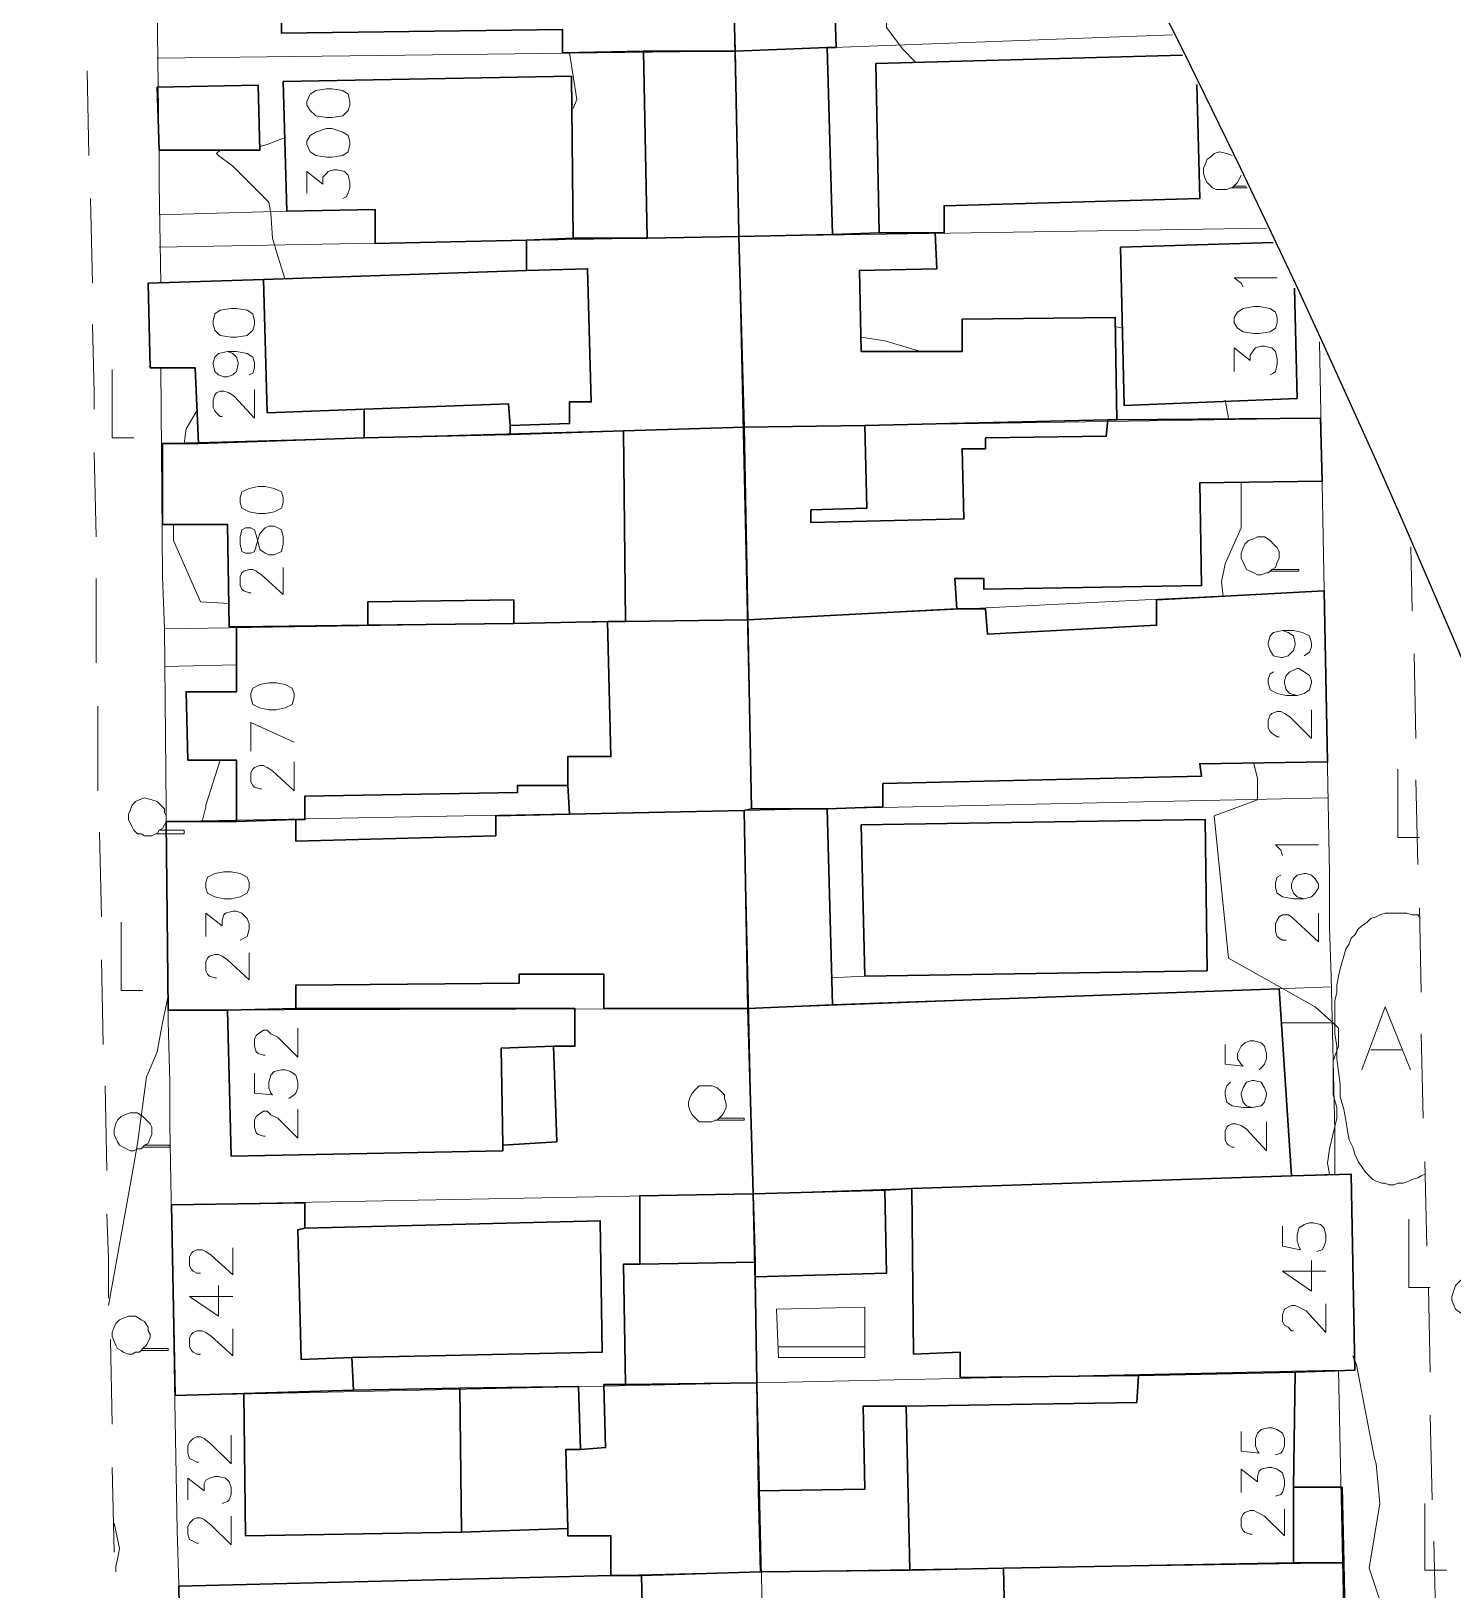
# Model space of a CAD drawing. Extents: x -2391 to 32076, y -11492 to 5852.
# Drawn here: x 4944.7 to 5011.5, y -1121.7 to -1048.4 of the extents above; entities that cross this region are included whole.
import ezdxf

# ---------------------------------------------------------------- set-up
doc = ezdxf.new("R2010")
doc.units = 0
doc.header["$LTSCALE"] = 7
for name, color, linetype in [('ALVE-CT', 3, 'CONTINUOUS'), ('PDF_A101 - EDIFICACAO', 7, 'CONTINUOUS'), ('PDF_A103 - PROJECAO_1', 7, 'CONTINUOUS'), ('PDF_A118 - PISCINA', 7, 'CONTINUOUS'), ('PDF_A123 - N DE PORTA', 7, 'CONTINUOUS'), ('PDF_A124 - MURO', 7, 'CONTINUOUS'), ('PDF_C301 - MEIO_FIO_2D', 7, 'CONTINUOUS'), ('PDF_F601 - LIMITE_VEGETACAO', 7, 'CONTINUOUS'), ('PDF_F602 - ARVORE_ISOLADA', 7, 'CONTINUOUS'), ('PDF_F604 - TXT_AGRUPAMENTO_ARVORE', 7, 'CONTINUOUS'), ('PDF_I903 - POSTE', 7, 'CONTINUOUS'), ('PDF_N1402 - CURVA_INTERMEDIARIA', 7, 'CONTINUOUS'), ('PDF_N1403 - COTA_DE_APARELHO', 7, 'CONTINUOUS')]:
    doc.layers.add(name, color=color, linetype=linetype)

msp = doc.modelspace()

# ---------------------------------------------------------------- linework, layer by layer
at = {"layer": 'ALVE-CT'}
msp.add_circle((4550.796, -1271.53), 500, dxfattribs=at)
at = {"layer": 'PDF_A101 - EDIFICACAO', "lineweight": 30}
for points in [[(4977.755, -1049.288), (4973.437, -1049.288), (4969.627, -1049.372), (4969.627, -1048.272), (4956.42, -1048.441), (4956.335, -1041.499), (4970.305, -1041.329), (4970.305, -1043.192), (4971.151, -1043.192), (4971.066, -1040.313), (4977.501, -1040.059)], [(4982.327, -1057.923), (4977.924, -1058.008), (4977.924, -1057.839), (4977.755, -1049.288), (4982.073, -1049.118)], [(4977.924, -1058.008), (4973.606, -1058.093), (4973.437, -1049.288), (4977.755, -1049.288), (4977.924, -1057.839)], [(4970.135, -1058.093), (4967.934, -1058.177), (4960.822, -1058.347), (4960.822, -1056.738), (4956.674, -1056.823), (4956.504, -1050.727), (4970.051, -1050.473)], [(4955.319, -1050.896), (4955.404, -1053.944), (4950.663, -1053.944), (4950.578, -1050.981)], [(4977.924, -1058.008), (4978.178, -1066.983), (4972.506, -1067.152), (4967.172, -1067.321), (4967.172, -1066.898), (4967.087, -1065.882), (4960.314, -1066.136), (4960.314, -1067.49), (4952.525, -1067.744), (4952.356, -1064.189), (4950.239, -1064.189), (4950.155, -1060.209), (4955.573, -1060.04), (4967.934, -1059.617), (4967.934, -1058.177), (4970.135, -1058.093), (4973.606, -1058.093)], [(4995.704, -1066.644), (4995.28, -1066.644), (4983.851, -1066.898), (4978.178, -1066.983), (4977.924, -1058.008), (4982.327, -1057.923), (4984.528, -1057.839), (4987.153, -1057.839), (4987.237, -1059.532), (4983.597, -1059.617), (4983.681, -1063.427), (4988.423, -1063.427), (4988.423, -1061.903), (4995.619, -1061.818)], [(4988.169, -1075.534), (4978.348, -1076.042), (4978.178, -1066.983), (4983.851, -1066.898), (4983.935, -1070.792), (4981.311, -1070.877), (4981.311, -1071.47), (4988.507, -1071.3), (4988.423, -1067.998), (4989.523, -1067.998), (4989.523, -1067.49), (4995.196, -1067.406), (4995.28, -1066.644), (4995.704, -1066.644), (5005.271, -1066.559), (5005.355, -1069.522), (4999.598, -1069.607), (4999.683, -1074.433), (4989.439, -1074.602), (4989.439, -1074.094), (4988.084, -1074.094)], [(4978.178, -1066.983), (4978.348, -1076.042), (4972.59, -1076.126), (4971.744, -1076.126), (4967.341, -1076.211), (4967.341, -1075.11), (4960.484, -1075.195), (4960.484, -1076.296), (4954.303, -1076.38), (4953.964, -1076.38), (4953.88, -1071.554), (4950.832, -1071.554), (4950.832, -1067.744), (4952.525, -1067.744), (4960.314, -1067.49), (4967.172, -1067.321), (4972.506, -1067.152)], [(4982.073, -1084.931), (4978.517, -1084.931), (4978.348, -1076.042), (4988.169, -1075.534), (4989.523, -1075.534), (4989.608, -1076.719), (4997.566, -1076.296), (4997.566, -1075.11), (5005.44, -1074.687), (5005.609, -1082.73), (4999.598, -1082.815), (4999.683, -1083.407), (4984.697, -1083.746), (4984.697, -1084.847)], [(4978.348, -1076.042), (4978.517, -1084.931), (4978.178, -1085.016), (4969.966, -1085.185), (4969.881, -1083.831), (4967.511, -1083.831), (4967.511, -1084.169), (4957.52, -1084.339), (4957.52, -1085.439), (4957.097, -1085.439), (4954.303, -1085.524), (4954.303, -1082.645), (4952.017, -1082.645), (4951.932, -1079.428), (4954.303, -1079.428), (4954.303, -1076.38), (4960.484, -1076.296), (4967.341, -1076.211), (4971.744, -1076.126), (4972.59, -1076.126)], [(4978.348, -1094.329), (4971.574, -1094.329), (4971.574, -1092.72), (4967.595, -1092.72), (4967.595, -1093.144), (4957.097, -1093.228), (4957.097, -1094.329), (4953.88, -1094.414), (4951.086, -1094.414), (4951.001, -1085.524), (4954.303, -1085.524), (4957.097, -1085.439), (4957.097, -1086.455), (4966.495, -1086.201), (4966.495, -1085.27), (4969.966, -1085.185), (4978.178, -1085.016)], [(4982.327, -1094.16), (4978.348, -1094.329), (4978.178, -1085.016), (4978.517, -1084.931), (4982.073, -1084.931)], [(4999.937, -1092.551), (4983.851, -1092.805), (4983.681, -1085.693), (4999.852, -1085.439)], [(5003.916, -1102.203), (4986.052, -1102.795), (4984.782, -1102.88), (4978.602, -1103.049), (4978.348, -1094.329), (4982.327, -1094.16), (5003.323, -1093.398)], [(4966.833, -1101.017), (4954.049, -1101.271), (4953.88, -1094.414), (4957.097, -1094.329), (4970.22, -1094.329), (4970.22, -1096.107), (4969.204, -1096.107), (4969.373, -1100.594), (4966.833, -1100.763)], [(5004.085, -1111.431), (4996.72, -1111.6), (4988.338, -1111.685), (4988.338, -1110.5), (4986.137, -1110.584), (4986.052, -1102.795), (5003.916, -1102.203), (5006.71, -1102.118), (5006.879, -1111.346)], [(4957.52, -1103.473), (4957.52, -1104.658), (4971.405, -1104.319), (4971.49, -1110.5), (4959.722, -1110.754), (4959.806, -1112.278), (4954.642, -1112.447), (4951.425, -1112.532), (4951.255, -1103.557)], [(4978.771, -1111.939), (4972.59, -1112.024), (4972.506, -1106.351), (4973.268, -1106.351), (4973.268, -1103.134), (4978.602, -1103.049), (4978.686, -1106.266), (4978.686, -1106.944)], [(4978.686, -1106.944), (4978.686, -1106.266), (4978.602, -1103.049), (4984.782, -1102.88), (4984.867, -1106.774)], [(4985.967, -1120.744), (4978.94, -1120.829), (4978.856, -1117.019), (4983.851, -1116.934), (4983.766, -1113.04), (4985.798, -1113.04), (4996.635, -1112.87), (4996.72, -1111.6), (5004.085, -1111.431), (5004.001, -1116.849), (5006.287, -1116.849), (5006.371, -1120.405), (5004.001, -1120.405), (4990.37, -1120.659)], [(4978.771, -1111.939), (4978.856, -1117.019), (4978.94, -1120.829), (4973.352, -1120.998), (4971.913, -1120.998), (4971.913, -1119.135), (4969.881, -1119.135), (4969.881, -1118.797), (4964.886, -1118.966), (4954.726, -1119.135), (4954.642, -1112.447), (4959.806, -1112.278), (4964.801, -1112.193), (4970.389, -1112.108), (4970.474, -1115.072), (4971.659, -1114.987), (4971.574, -1112.024), (4972.59, -1112.024)], [(4971.913, -1120.998), (4973.352, -1120.998), (4973.522, -1128.448), (4970.982, -1128.533), (4970.982, -1128.872), (4957.52, -1129.21), (4957.436, -1125.654), (4951.678, -1125.824), (4951.594, -1121.506)], [(4990.37, -1120.659), (5004.001, -1120.405), (5006.371, -1120.405), (5006.541, -1129.126), (5000.614, -1129.38), (5000.614, -1128.279), (4990.539, -1128.533)]]:
    msp.add_lwpolyline(points, close=True, dxfattribs=at)
for points in [[(4997.73, -1047.367), (4988.846, -1047.51), (4988.846, -1047.256), (4984.274, -1047.425), (4984.189, -1043.531), (4982.327, -1043.615), (4982.496, -1049.118), (4982.073, -1049.118), (4977.755, -1049.288), (4977.501, -1040.059), (4986.814, -1039.89), (4993.809, -1039.712)], [(4999.464, -1050.857), (4999.598, -1056.23), (4987.576, -1056.569), (4987.576, -1057.839), (4987.153, -1057.839), (4984.528, -1057.839), (4984.359, -1049.88), (4998.782, -1049.475)], [(5004.051, -1060.438), (5004.17, -1065.628), (4996.042, -1065.967), (4995.873, -1058.516), (5003.045, -1058.292)]]:
    msp.add_lwpolyline(points, dxfattribs=at)
at = {"layer": 'PDF_A103 - PROJECAO_1', "lineweight": 30}
for points in [[(4967.172, -1066.898), (4967.087, -1065.882), (4960.314, -1066.136), (4955.742, -1066.305), (4955.573, -1060.04), (4967.934, -1059.617), (4970.813, -1059.532), (4970.982, -1065.797), (4969.966, -1065.797), (4969.966, -1066.813)], [(4978.348, -1076.042), (4972.59, -1076.126), (4972.506, -1067.152), (4978.178, -1066.983)], [(4978.517, -1084.931), (4978.178, -1085.016), (4969.966, -1085.185), (4969.881, -1083.831), (4969.881, -1082.476), (4971.913, -1082.476), (4971.744, -1076.126), (4972.59, -1076.126), (4978.348, -1076.042)], [(4969.204, -1096.107), (4966.749, -1096.192), (4966.833, -1100.763), (4966.833, -1101.017), (4954.049, -1101.271), (4953.88, -1094.414), (4957.097, -1094.329), (4970.22, -1094.329), (4970.22, -1096.107)], [(4959.722, -1110.754), (4957.351, -1110.838), (4957.182, -1104.743), (4957.52, -1104.658), (4971.405, -1104.319), (4971.49, -1110.5)], [(4978.686, -1106.944), (4978.771, -1111.939), (4972.59, -1112.024), (4972.506, -1106.351), (4973.268, -1106.351), (4978.686, -1106.266)], [(5004.001, -1116.849), (5004.001, -1120.405), (4990.37, -1120.659), (4985.967, -1120.744), (4985.798, -1113.04), (4996.635, -1112.87), (4996.72, -1111.6), (5004.085, -1111.431)], [(4964.886, -1118.966), (4954.726, -1119.135), (4954.642, -1112.447), (4959.806, -1112.278), (4964.801, -1112.193)], [(4978.856, -1117.019), (4978.94, -1120.829), (4973.352, -1120.998), (4971.913, -1120.998), (4971.913, -1119.135), (4969.881, -1119.135), (4969.881, -1118.797), (4969.797, -1115.072), (4970.474, -1115.072), (4971.659, -1114.987), (4971.574, -1112.024), (4972.59, -1112.024), (4978.771, -1111.939)]]:
    msp.add_lwpolyline(points, close=True, dxfattribs=at)
at = {"layer": 'PDF_A118 - PISCINA', "lineweight": 9}
msp.add_lwpolyline([(4983.851, -1108.383), (4979.702, -1108.468), (4979.787, -1110.754), (4983.851, -1110.754)], close=True, dxfattribs=at)
msp.add_lwpolyline([(4979.787, -1110.246), (4983.851, -1110.246)], dxfattribs=at)
at = {"layer": 'PDF_A123 - N DE PORTA', "lineweight": 9}
for points in [[(4957.605, -1051.828), (4957.774, -1052.082), (4958.028, -1052.336), (4958.536, -1052.42), (4958.79, -1052.42), (4959.298, -1052.336), (4959.552, -1052.082), (4959.637, -1051.828), (4959.637, -1051.658), (4959.552, -1051.32), (4959.298, -1051.15), (4958.79, -1051.066), (4958.536, -1051.066), (4958.028, -1051.15), (4957.774, -1051.32), (4957.605, -1051.658)], [(4957.605, -1053.69), (4957.774, -1054.029), (4958.028, -1054.198), (4958.536, -1054.283), (4958.79, -1054.283), (4959.298, -1054.198), (4959.552, -1054.029), (4959.637, -1053.69), (4959.637, -1053.521), (4959.552, -1053.267), (4959.298, -1053.098), (4958.79, -1052.928), (4958.536, -1052.928), (4958.028, -1053.098), (4957.774, -1053.267), (4957.605, -1053.521)], [(4953.202, -1062.157), (4953.287, -1062.411), (4953.541, -1062.665), (4954.049, -1062.749), (4954.303, -1062.749), (4954.811, -1062.665), (4955.065, -1062.411), (4955.15, -1062.157), (4955.15, -1061.987), (4955.065, -1061.649), (4954.811, -1061.479), (4954.303, -1061.395), (4954.049, -1061.395), (4953.541, -1061.479), (4953.287, -1061.649), (4953.202, -1061.987)], [(5001.207, -1062.072), (5001.376, -1062.326), (5001.63, -1062.495), (5002.138, -1062.58), (5002.392, -1062.58), (5002.9, -1062.495), (5003.154, -1062.326), (5003.239, -1062.072), (5003.239, -1061.818), (5003.154, -1061.564), (5002.9, -1061.395), (5002.392, -1061.31), (5002.138, -1061.31), (5001.63, -1061.395), (5001.376, -1061.564), (5001.207, -1061.818)], [(4954.472, -1070.538), (4954.557, -1070.792), (4954.896, -1070.962), (4955.319, -1071.046), (4955.658, -1071.046), (4956.081, -1070.962), (4956.42, -1070.792), (4956.504, -1070.538), (4956.504, -1070.284), (4956.42, -1070.03), (4956.081, -1069.861), (4955.658, -1069.776), (4955.319, -1069.776), (4954.896, -1069.861), (4954.557, -1070.03), (4954.472, -1070.284)], [(4954.472, -1072.486), (4954.557, -1072.824), (4954.726, -1072.909), (4954.98, -1072.909), (4955.15, -1072.824), (4955.234, -1072.57), (4955.319, -1072.232), (4955.404, -1071.978), (4955.658, -1071.724), (4955.827, -1071.639), (4956.081, -1071.639), (4956.25, -1071.724), (4956.42, -1071.808), (4956.504, -1072.147), (4956.504, -1072.486), (4956.42, -1072.824), (4956.25, -1072.909), (4956.081, -1072.994), (4955.827, -1072.994), (4955.658, -1072.909), (4955.404, -1072.74), (4955.319, -1072.401), (4955.234, -1072.062), (4955.15, -1071.808), (4954.98, -1071.724), (4954.726, -1071.724), (4954.557, -1071.808), (4954.472, -1072.147)], [(4954.98, -1079.682), (4955.065, -1080.021), (4955.404, -1080.19), (4955.827, -1080.275), (4956.166, -1080.275), (4956.589, -1080.19), (4956.928, -1080.021), (4957.012, -1079.682), (4957.012, -1079.513), (4956.928, -1079.259), (4956.589, -1079.089), (4956.166, -1079.005), (4955.827, -1079.005), (4955.404, -1079.089), (4955.065, -1079.259), (4954.98, -1079.513)], [(4952.864, -1088.656), (4952.948, -1088.91), (4953.287, -1089.08), (4953.71, -1089.164), (4954.049, -1089.164), (4954.472, -1089.08), (4954.811, -1088.91), (4954.896, -1088.656), (4954.896, -1088.402), (4954.811, -1088.148), (4954.472, -1087.979), (4954.049, -1087.894), (4953.71, -1087.894), (4953.287, -1087.979), (4952.948, -1088.148), (4952.864, -1088.402)]]:
    msp.add_lwpolyline(points, close=True, dxfattribs=at)
for points in [[(4957.605, -1055.976), (4957.605, -1054.96), (4958.367, -1055.553), (4958.367, -1055.214), (4958.536, -1055.045), (4958.621, -1054.96), (4958.875, -1054.876), (4959.044, -1054.876), (4959.383, -1054.96), (4959.552, -1055.13), (4959.637, -1055.468), (4959.637, -1055.722), (4959.552, -1055.976), (4959.468, -1056.146), (4959.298, -1056.23)], [(5001.63, -1060.379), (5001.545, -1060.209), (5001.207, -1059.955), (5003.239, -1059.955)], [(4953.88, -1063.427), (4954.134, -1063.511), (4954.303, -1063.681), (4954.388, -1063.935), (4954.388, -1064.019), (4954.303, -1064.358), (4954.134, -1064.527), (4953.88, -1064.612), (4953.71, -1064.612), (4953.456, -1064.527), (4953.287, -1064.358), (4953.202, -1064.019), (4953.202, -1063.935), (4953.287, -1063.681), (4953.456, -1063.511), (4953.88, -1063.427), (4954.303, -1063.427), (4954.811, -1063.511), (4955.065, -1063.681), (4955.15, -1063.935), (4955.15, -1064.189), (4955.065, -1064.443), (4954.896, -1064.527)], [(5001.207, -1064.358), (5001.207, -1063.257), (5001.969, -1063.85), (5001.969, -1063.596), (5002.138, -1063.342), (5002.223, -1063.257), (5002.477, -1063.173), (5002.646, -1063.173), (5002.985, -1063.257), (5003.154, -1063.427), (5003.239, -1063.765), (5003.239, -1064.019), (5003.154, -1064.358), (5003.069, -1064.443), (5002.9, -1064.527)], [(4953.626, -1066.475), (4953.541, -1066.475), (4953.372, -1066.305), (4953.287, -1066.221), (4953.202, -1066.051), (4953.202, -1065.713), (4953.287, -1065.459), (4953.372, -1065.374), (4953.541, -1065.289), (4953.71, -1065.289), (4953.964, -1065.374), (4954.218, -1065.543), (4955.15, -1066.559), (4955.15, -1065.205)], [(4954.98, -1074.772), (4954.896, -1074.772), (4954.642, -1074.687), (4954.557, -1074.602), (4954.472, -1074.433), (4954.472, -1074.01), (4954.557, -1073.84), (4954.642, -1073.756), (4954.896, -1073.671), (4955.065, -1073.671), (4955.234, -1073.756), (4955.488, -1073.925), (4956.504, -1074.856), (4956.504, -1073.586)], [(5003.493, -1076.55), (5003.747, -1076.634), (5004.001, -1076.804), (5004.085, -1077.142), (5004.085, -1077.227), (5004.001, -1077.481), (5003.747, -1077.735), (5003.493, -1077.819), (5003.408, -1077.819), (5003.069, -1077.735), (5002.9, -1077.481), (5002.815, -1077.227), (5002.815, -1077.142), (5002.9, -1076.804), (5003.069, -1076.634), (5003.493, -1076.55), (5004.001, -1076.55), (5004.424, -1076.634), (5004.763, -1076.804), (5004.847, -1077.142), (5004.847, -1077.311), (5004.763, -1077.565), (5004.509, -1077.735)], [(5003.069, -1078.497), (5002.9, -1078.581), (5002.815, -1078.835), (5002.815, -1079.005), (5002.9, -1079.343), (5003.239, -1079.513), (5003.662, -1079.597), (5004.17, -1079.597), (5004.509, -1079.513), (5004.763, -1079.343), (5004.847, -1079.005), (5004.847, -1078.92), (5004.763, -1078.666), (5004.509, -1078.497), (5004.255, -1078.327), (5004.17, -1078.327), (5003.831, -1078.497), (5003.662, -1078.666), (5003.577, -1078.92), (5003.577, -1079.005), (5003.662, -1079.343), (5003.831, -1079.513), (5004.17, -1079.597)], [(5003.323, -1081.545), (5003.239, -1081.545), (5002.985, -1081.375), (5002.9, -1081.291), (5002.815, -1081.121), (5002.815, -1080.783), (5002.9, -1080.529), (5002.985, -1080.444), (5003.239, -1080.359), (5003.408, -1080.359), (5003.577, -1080.444), (5003.831, -1080.613), (5004.847, -1081.629), (5004.847, -1080.275)], [(4957.012, -1081.799), (4954.98, -1080.867), (4954.98, -1082.222)], [(4955.488, -1084), (4955.404, -1084), (4955.15, -1083.915), (4955.065, -1083.831), (4954.98, -1083.661), (4954.98, -1083.238), (4955.065, -1083.069), (4955.15, -1082.984), (4955.404, -1082.899), (4955.573, -1082.899), (4955.742, -1082.984), (4955.996, -1083.153), (4957.012, -1084.085), (4957.012, -1082.73)], [(5003.493, -1087.132), (5003.408, -1086.878), (5003.154, -1086.624), (5005.186, -1086.624)], [(5003.408, -1088.064), (5003.239, -1088.148), (5003.154, -1088.402), (5003.154, -1088.656), (5003.239, -1088.91), (5003.493, -1089.08), (5004.001, -1089.164), (5004.509, -1089.164), (5004.847, -1089.08), (5005.017, -1088.91), (5005.186, -1088.656), (5005.186, -1088.487), (5005.017, -1088.233), (5004.847, -1088.064), (5004.593, -1087.979), (5004.509, -1087.979), (5004.17, -1088.064), (5004.001, -1088.233), (5003.916, -1088.487), (5003.916, -1088.656), (5004.001, -1088.91), (5004.17, -1089.08), (5004.509, -1089.164)], [(4952.864, -1090.942), (4952.864, -1089.842), (4953.626, -1090.434), (4953.626, -1090.18), (4953.71, -1089.926), (4953.795, -1089.842), (4954.134, -1089.757), (4954.303, -1089.757), (4954.557, -1089.842), (4954.811, -1090.096), (4954.896, -1090.35), (4954.896, -1090.604), (4954.811, -1090.942), (4954.642, -1091.027), (4954.472, -1091.112)], [(5003.662, -1091.112), (5003.493, -1091.112), (5003.323, -1091.027), (5003.239, -1090.942), (5003.154, -1090.688), (5003.154, -1090.35), (5003.239, -1090.18), (5003.323, -1090.011), (5003.493, -1089.926), (5003.747, -1089.926), (5003.916, -1090.011), (5004.17, -1090.265), (5005.186, -1091.196), (5005.186, -1089.842)], [(4953.372, -1092.89), (4953.287, -1092.89), (4953.033, -1092.805), (4952.948, -1092.72), (4952.864, -1092.551), (4952.864, -1092.128), (4952.948, -1091.958), (4953.033, -1091.874), (4953.287, -1091.789), (4953.456, -1091.789), (4953.626, -1091.874), (4953.88, -1092.043), (4954.896, -1092.974), (4954.896, -1091.704)], [(4955.658, -1096.53), (4955.573, -1096.53), (4955.319, -1096.445), (4955.234, -1096.361), (4955.15, -1096.107), (4955.15, -1095.768), (4955.234, -1095.599), (4955.319, -1095.514), (4955.573, -1095.345), (4955.742, -1095.345), (4955.912, -1095.514), (4956.25, -1095.684), (4957.182, -1096.615), (4957.182, -1095.26)], [(5000.783, -1096.022), (5000.783, -1096.953), (5001.63, -1097.038), (5001.545, -1096.953), (5001.376, -1096.699), (5001.376, -1096.445), (5001.545, -1096.107), (5001.715, -1095.938), (5001.969, -1095.853), (5002.138, -1095.853), (5002.477, -1095.938), (5002.646, -1096.107), (5002.731, -1096.445), (5002.731, -1096.699), (5002.646, -1096.953), (5002.561, -1097.038), (5002.392, -1097.207)], [(4955.15, -1097.377), (4955.15, -1098.308), (4955.996, -1098.393), (4955.912, -1098.308), (4955.827, -1098.054), (4955.827, -1097.8), (4955.912, -1097.461), (4956.081, -1097.292), (4956.42, -1097.207), (4956.589, -1097.207), (4956.843, -1097.292), (4957.097, -1097.461), (4957.182, -1097.8), (4957.182, -1098.054), (4957.097, -1098.308), (4957.012, -1098.393), (4956.758, -1098.562)], [(5001.037, -1097.8), (5000.868, -1097.969), (5000.783, -1098.223), (5000.783, -1098.393), (5000.868, -1098.731), (5001.122, -1098.901), (5001.63, -1098.985), (5002.053, -1098.985), (5002.477, -1098.901), (5002.646, -1098.731), (5002.731, -1098.393), (5002.731, -1098.308), (5002.646, -1098.054), (5002.477, -1097.8), (5002.138, -1097.715), (5002.053, -1097.715), (5001.799, -1097.8), (5001.63, -1098.054), (5001.545, -1098.308), (5001.545, -1098.393), (5001.63, -1098.731), (5001.799, -1098.901), (5002.053, -1098.985)], [(4955.658, -1100.34), (4955.573, -1100.34), (4955.319, -1100.255), (4955.234, -1100.171), (4955.15, -1099.917), (4955.15, -1099.578), (4955.234, -1099.409), (4955.319, -1099.324), (4955.573, -1099.155), (4955.742, -1099.155), (4955.912, -1099.324), (4956.25, -1099.493), (4957.182, -1100.425), (4957.182, -1099.07)], [(5001.207, -1100.848), (5001.122, -1100.848), (5000.953, -1100.763), (5000.868, -1100.679), (5000.783, -1100.509), (5000.783, -1100.086), (5000.868, -1099.917), (5000.953, -1099.832), (5001.122, -1099.747), (5001.291, -1099.747), (5001.545, -1099.832), (5001.799, -1100.001), (5002.731, -1101.017), (5002.731, -1099.663)], [(5003.493, -1104.573), (5003.493, -1105.505), (5004.339, -1105.674), (5004.255, -1105.505), (5004.17, -1105.251), (5004.17, -1104.997), (5004.255, -1104.658), (5004.509, -1104.489), (5004.763, -1104.404), (5004.932, -1104.404), (5005.271, -1104.489), (5005.44, -1104.658), (5005.525, -1104.997), (5005.525, -1105.251), (5005.44, -1105.505), (5005.355, -1105.674), (5005.101, -1105.759)], [(4952.61, -1106.774), (4952.44, -1106.774), (4952.271, -1106.69), (4952.186, -1106.605), (4952.102, -1106.436), (4952.102, -1106.012), (4952.186, -1105.843), (4952.271, -1105.759), (4952.44, -1105.674), (4952.694, -1105.674), (4952.864, -1105.759), (4953.118, -1105.928), (4954.134, -1106.859), (4954.134, -1105.589)], [(5005.525, -1106.69), (5003.493, -1106.69), (5004.847, -1107.621), (5004.847, -1106.182)], [(4954.134, -1107.875), (4952.102, -1107.875), (4953.456, -1108.806), (4953.456, -1107.367)], [(5004.001, -1109.484), (5003.916, -1109.484), (5003.747, -1109.314), (5003.577, -1109.23), (5003.493, -1109.06), (5003.493, -1108.722), (5003.577, -1108.468), (5003.747, -1108.383), (5003.916, -1108.298), (5004.085, -1108.298), (5004.255, -1108.383), (5004.593, -1108.552), (5005.525, -1109.568), (5005.525, -1108.214)], [(4952.61, -1110.584), (4952.44, -1110.584), (4952.271, -1110.5), (4952.186, -1110.415), (4952.102, -1110.246), (4952.102, -1109.822), (4952.186, -1109.653), (4952.271, -1109.568), (4952.44, -1109.484), (4952.694, -1109.484), (4952.864, -1109.568), (4953.118, -1109.738), (4954.134, -1110.669), (4954.134, -1109.399)], [(4952.525, -1115.664), (4952.44, -1115.664), (4952.271, -1115.58), (4952.102, -1115.495), (4952.017, -1115.241), (4952.017, -1114.902), (4952.102, -1114.733), (4952.271, -1114.564), (4952.44, -1114.479), (4952.61, -1114.479), (4952.779, -1114.564), (4953.118, -1114.818), (4954.049, -1115.749), (4954.049, -1114.394)], [(5001.545, -1114.225), (5001.545, -1115.156), (5002.392, -1115.241), (5002.307, -1115.156), (5002.223, -1114.902), (5002.223, -1114.564), (5002.307, -1114.31), (5002.477, -1114.14), (5002.815, -1114.056), (5002.985, -1114.056), (5003.239, -1114.14), (5003.493, -1114.31), (5003.577, -1114.564), (5003.577, -1114.902), (5003.493, -1115.156), (5003.408, -1115.241), (5003.154, -1115.326)], [(5001.545, -1117.103), (5001.545, -1116.003), (5002.307, -1116.595), (5002.307, -1116.341), (5002.392, -1116.087), (5002.477, -1116.003), (5002.815, -1115.918), (5002.985, -1115.918), (5003.239, -1116.003), (5003.493, -1116.172), (5003.577, -1116.511), (5003.577, -1116.765), (5003.493, -1117.103), (5003.408, -1117.188), (5003.154, -1117.273)], [(4952.017, -1117.442), (4952.017, -1116.426), (4952.779, -1117.019), (4952.779, -1116.68), (4952.864, -1116.511), (4953.033, -1116.426), (4953.287, -1116.341), (4953.456, -1116.341), (4953.795, -1116.426), (4953.964, -1116.595), (4954.049, -1116.849), (4954.049, -1117.188), (4953.964, -1117.442), (4953.88, -1117.527), (4953.626, -1117.611)], [(5002.053, -1119.051), (5001.969, -1119.051), (5001.715, -1118.966), (5001.63, -1118.881), (5001.545, -1118.712), (5001.545, -1118.289), (5001.63, -1118.119), (5001.715, -1118.035), (5001.969, -1117.95), (5002.138, -1117.95), (5002.307, -1118.035), (5002.646, -1118.204), (5003.577, -1119.135), (5003.577, -1117.865)], [(4952.525, -1119.474), (4952.44, -1119.474), (4952.271, -1119.389), (4952.102, -1119.305), (4952.017, -1119.051), (4952.017, -1118.712), (4952.102, -1118.543), (4952.271, -1118.373), (4952.44, -1118.289), (4952.61, -1118.289), (4952.779, -1118.373), (4953.118, -1118.627), (4954.049, -1119.559), (4954.049, -1118.204)]]:
    msp.add_lwpolyline(points, dxfattribs=at)
at = {"layer": 'PDF_A124 - MURO', "lineweight": 9}
for points in [[(4950.747, -1060.209), (4950.663, -1055.553), (4950.663, -1054.537), (4950.578, -1047.256), (4950.578, -1045.901), (4950.409, -1033.71), (4950.409, -1031.424), (4952.864, -1031.593), (4952.186, -1001.368), (4952.525, -1000.183), (4953.118, -998.998), (4953.795, -997.982), (4954.642, -997.05), (4955.658, -996.204), (4956.758, -995.611), (4957.944, -995.188), (4967.872, -995.764)], [(4978.517, -1084.931), (4977.332, -1031), (4977.247, -1021.772)], [(4950.578, -1049.626), (4977.755, -1049.288), (4998.307, -1048.519)], [(4950.663, -1056.992), (4956.674, -1056.823)], [(4950.663, -1058.516), (4977.924, -1058.008), (5002.728, -1057.622)], [(5005.224, -1062.975), (5005.694, -1087.979), (5005.694, -1090.519), (5005.779, -1092.805), (5005.948, -1100.086), (5005.948, -1102.118), (4978.602, -1103.049), (4951.255, -1103.557)], [(4950.917, -1076.465), (4950.832, -1074.01), (4950.747, -1064.189)], [(5005.271, -1066.559), (4978.178, -1066.983), (4950.832, -1067.744)], [(5005.44, -1074.687), (4978.348, -1076.042), (4950.917, -1076.465), (4951.086, -1094.922), (4951.171, -1097.8), (4951.171, -1099.832), (4951.509, -1118.881), (4951.594, -1121.421), (4951.678, -1126.755), (4951.678, -1128.533), (4951.848, -1136.915), (4951.848, -1139.624)], [(4950.917, -1078.243), (4954.303, -1078.158)], [(5005.609, -1084.423), (4978.178, -1085.016), (4951.001, -1085.524)], [(4978.178, -1085.016), (4979.194, -1130.057), (4951.763, -1130.565)], [(4983.851, -1092.805), (4982.242, -1092.89)], [(5005.779, -1093.313), (4978.348, -1094.329), (4951.086, -1094.414)], [(5005.779, -1095.006), (5003.408, -1095.006)], [(4951.425, -1112.532), (4978.771, -1111.939), (5006.117, -1111.346), (5006.625, -1135.306), (5006.71, -1138.269)], [(4951.594, -1121.506), (4978.94, -1120.829), (5006.371, -1120.405)]]:
    msp.add_lwpolyline(points, dxfattribs=at)
at = {"layer": 'PDF_C301 - MEIO_FIO_2D', "lineweight": 9}
for points in [[(4947.276, -1050.219), (4947.361, -1054.198)], [(4947.445, -1056.23), (4947.53, -1060.209)], [(4947.53, -1062.157), (4947.615, -1065.374), (4947.615, -1066.136)], [(4947.615, -1068.168), (4947.699, -1072.147)], [(5009.589, -1075.618), (5009.525, -1072.614)], [(4947.699, -1074.094), (4947.699, -1078.073)], [(5009.758, -1081.629), (5009.673, -1077.65)], [(4947.784, -1080.105), (4947.784, -1082.561), (4947.784, -1084.085)], [(5009.842, -1087.556), (5009.758, -1083.577)], [(4947.869, -1086.032), (4947.953, -1090.011)], [(5010.012, -1093.567), (5009.927, -1089.588)], [(4947.953, -1092.043), (4948.038, -1096.022)], [(5010.096, -1099.493), (5010.012, -1095.514)], [(4948.123, -1097.969), (4948.207, -1101.949)], [(5010.266, -1105.505), (5010.181, -1101.525)], [(4948.207, -1103.981), (4948.292, -1106.097), (4948.292, -1107.96)], [(5010.435, -1111.431), (5010.35, -1107.452)], [(4948.377, -1109.907), (4948.461, -1113.886)], [(5010.52, -1117.442), (5010.435, -1113.463)], [(4948.461, -1115.918), (4948.546, -1119.897)], [(5010.689, -1123.369), (5010.604, -1119.389)]]:
    msp.add_lwpolyline(points, dxfattribs=at)
at = {"layer": 'PDF_F601 - LIMITE_VEGETACAO', "lineweight": 9}
msp.add_lwpolyline([(5010.181, -1102.118), (5010.012, -1102.203), (5009.842, -1102.287), (5009.589, -1102.372), (5009.419, -1102.457), (5009.165, -1102.541), (5008.911, -1102.541), (5008.742, -1102.626), (5008.488, -1102.626), (5008.319, -1102.541), (5008.149, -1102.541), (5007.895, -1102.457), (5007.726, -1102.372), (5007.557, -1102.203), (5007.387, -1102.033), (5007.218, -1101.779), (5007.049, -1101.525), (5006.879, -1101.187), (5006.795, -1100.848), (5006.625, -1100.509), (5006.541, -1100.086), (5006.456, -1099.578), (5006.371, -1099.07), (5006.202, -1098.477), (5006.202, -1097.885), (5006.117, -1097.292), (5006.033, -1096.699), (5006.033, -1096.107), (5005.948, -1095.514), (5005.948, -1095.006), (5005.948, -1094.498), (5005.948, -1093.99), (5006.033, -1093.567), (5006.033, -1093.228), (5006.117, -1092.805), (5006.202, -1092.466), (5006.287, -1092.128), (5006.371, -1091.874), (5006.456, -1091.535), (5006.625, -1091.281), (5006.71, -1091.027), (5006.879, -1090.858), (5007.049, -1090.604), (5007.218, -1090.434), (5007.472, -1090.265), (5007.641, -1090.096), (5007.895, -1090.011), (5008.065, -1089.926), (5008.319, -1089.842), (5008.573, -1089.842), (5008.827, -1089.842), (5009.081, -1089.842), (5009.335, -1089.842), (5009.589, -1089.926), (5009.842, -1089.926), (5009.927, -1090.011)], dxfattribs=at)
at = {"layer": 'PDF_F602 - ARVORE_ISOLADA', "lineweight": 9}
for points in [[(5001.784, -1055.638), (5001.207, -1055.638), (5001.122, -1055.722), (5001.037, -1055.722), (5000.868, -1055.807), (5000.699, -1055.807), (5000.529, -1055.807), (5000.36, -1055.807), (5000.191, -1055.722), (5000.022, -1055.553), (4999.937, -1055.468), (4999.852, -1055.299), (4999.768, -1055.045), (4999.768, -1054.791), (4999.852, -1054.622), (4999.937, -1054.368), (5000.106, -1054.283), (5000.275, -1054.114), (5000.529, -1054.029), (5000.868, -1054.114), (5001.122, -1054.198)], [(5001.545, -1055.13), (5001.461, -1055.299), (5001.376, -1055.468), (5001.122, -1055.722), (5001.824, -1055.722)]]:
    msp.add_lwpolyline(points, dxfattribs=at)
for points in [[(5002.985, -1073.671), (5002.9, -1073.756), (5002.815, -1073.84), (5002.731, -1073.84), (5002.477, -1073.925), (5002.307, -1073.925), (5002.138, -1073.84), (5001.969, -1073.756), (5001.799, -1073.671), (5001.715, -1073.502), (5001.63, -1073.332), (5001.545, -1073.163), (5001.545, -1072.909), (5001.63, -1072.655), (5001.715, -1072.486), (5001.884, -1072.316), (5002.138, -1072.232), (5002.307, -1072.147), (5002.646, -1072.147), (5002.9, -1072.316), (5003.069, -1072.486), (5003.239, -1072.655), (5003.323, -1072.824), (5003.323, -1072.994), (5003.323, -1073.163), (5003.239, -1073.332), (5003.154, -1073.586), (5002.985, -1073.671), (5002.9, -1073.756), (5004.255, -1073.756), (5004.255, -1073.671)], [(4950.663, -1085.947), (4950.578, -1086.117), (4950.493, -1086.117), (4950.324, -1086.201), (4950.155, -1086.201), (4949.985, -1086.201), (4949.816, -1086.117), (4949.647, -1086.117), (4949.477, -1085.947), (4949.393, -1085.778), (4949.308, -1085.609), (4949.223, -1085.439), (4949.223, -1085.185), (4949.308, -1085.016), (4949.393, -1084.762), (4949.562, -1084.593), (4949.731, -1084.508), (4949.985, -1084.423), (4950.324, -1084.508), (4950.578, -1084.593), (4950.747, -1084.762), (4950.917, -1084.931), (4950.917, -1085.101), (4951.001, -1085.27), (4951.001, -1085.524), (4950.917, -1085.693), (4950.832, -1085.863), (4950.663, -1085.947), (4950.578, -1086.117), (4951.848, -1086.117), (4951.848, -1085.947)], [(4976.993, -1099.493), (4976.908, -1099.578), (4976.824, -1099.578), (4976.654, -1099.663), (4976.485, -1099.663), (4976.316, -1099.663), (4976.062, -1099.663), (4975.977, -1099.578), (4975.808, -1099.409), (4975.723, -1099.324), (4975.638, -1099.155), (4975.554, -1098.901), (4975.554, -1098.731), (4975.638, -1098.477), (4975.723, -1098.308), (4975.892, -1098.139), (4976.062, -1097.969), (4976.316, -1097.969), (4976.654, -1097.969), (4976.908, -1098.054), (4977.078, -1098.223), (4977.247, -1098.393), (4977.247, -1098.562), (4977.332, -1098.816), (4977.332, -1098.985), (4977.247, -1099.155), (4977.162, -1099.324), (4976.993, -1099.493), (4976.908, -1099.578), (4978.178, -1099.578), (4978.178, -1099.493)], [(4949.985, -1100.763), (4949.901, -1100.848), (4949.816, -1100.933), (4949.647, -1100.933), (4949.477, -1101.017), (4949.308, -1101.017), (4949.139, -1100.933), (4948.969, -1100.848), (4948.8, -1100.763), (4948.715, -1100.594), (4948.631, -1100.425), (4948.546, -1100.255), (4948.546, -1100.001), (4948.631, -1099.747), (4948.715, -1099.578), (4948.885, -1099.409), (4949.054, -1099.324), (4949.308, -1099.239), (4949.647, -1099.239), (4949.901, -1099.409), (4950.07, -1099.578), (4950.239, -1099.747), (4950.324, -1099.917), (4950.324, -1100.086), (4950.324, -1100.255), (4950.239, -1100.425), (4950.155, -1100.679), (4949.985, -1100.763), (4949.901, -1100.848), (4951.171, -1100.848), (4951.171, -1100.763)], [(4949.901, -1110.33), (4949.816, -1110.415), (4949.731, -1110.5), (4949.562, -1110.5), (4949.393, -1110.584), (4949.223, -1110.584), (4948.969, -1110.5), (4948.885, -1110.415), (4948.715, -1110.33), (4948.631, -1110.161), (4948.546, -1109.992), (4948.461, -1109.738), (4948.461, -1109.568), (4948.546, -1109.314), (4948.631, -1109.145), (4948.8, -1108.976), (4948.969, -1108.891), (4949.223, -1108.806), (4949.562, -1108.806), (4949.816, -1108.976), (4949.985, -1109.06), (4950.155, -1109.314), (4950.155, -1109.484), (4950.239, -1109.653), (4950.239, -1109.822), (4950.155, -1109.992), (4950.07, -1110.161), (4949.901, -1110.33), (4949.816, -1110.415), (4951.086, -1110.415), (4951.086, -1110.33)]]:
    msp.add_lwpolyline(points, close=True, dxfattribs=at)
at = {"layer": 'PDF_F604 - TXT_AGRUPAMENTO_ARVORE', "lineweight": 9}
for points in [[(5007.218, -1097.207), (5008.319, -1094.244), (5009.504, -1097.207)], [(5007.641, -1096.276), (5009.081, -1096.276)]]:
    msp.add_lwpolyline(points, dxfattribs=at)
at = {"layer": 'PDF_I903 - POSTE', "lineweight": 9}
for points in [[(4949.477, -1067.49), (4948.461, -1067.49), (4948.461, -1064.273)], [(5009.927, -1086.286), (5008.911, -1086.286), (5008.911, -1083.069)], [(4949.901, -1093.482), (4948.885, -1093.482), (4948.885, -1090.265)], [(5010.435, -1107.452), (5009.419, -1107.452), (5009.419, -1104.235)], [(5011.197, -1120.744), (5010.181, -1120.744), (5010.181, -1117.611)]]:
    msp.add_lwpolyline(points, dxfattribs=at)
at = {"layer": 'PDF_N1402 - CURVA_INTERMEDIARIA', "lineweight": 9}
for points in [[(4985.29, -1047.341), (4985.205, -1047.425), (4984.867, -1047.679), (4984.867, -1047.848), (4984.867, -1048.187), (4985.629, -1049.203), (4986.221, -1049.796)], [(4970.135, -1051.997), (4970.305, -1051.574), (4969.966, -1049.372)], [(4955.404, -1053.775), (4955.742, -1053.69), (4956.589, -1053.352)], [(4956.589, -1060.04), (4956.25, -1058.939), (4955.996, -1058.093), (4955.912, -1056.908), (4955.827, -1056.4), (4954.134, -1054.706), (4953.456, -1054.198), (4953.372, -1054.114), (4953.541, -1053.944)], [(4954.218, -1053.944), (4954.642, -1053.944), (4954.811, -1053.944)], [(4995.619, -1062.241), (4995.958, -1062.326)], [(4983.681, -1062.749), (4984.782, -1062.919), (4986.475, -1063.427)], [(5000.783, -1065.713), (5000.953, -1066.559)], [(4951.848, -1067.744), (4951.932, -1067.067), (4952.44, -1066.221)], [(5001.545, -1069.607), (5001.545, -1071.724), (5000.783, -1073.417), (5000.614, -1074.264), (5000.699, -1074.941)], [(4953.964, -1075.28), (4952.61, -1075.195), (4951.34, -1072.316), (4951.34, -1071.554)], [(4952.694, -1085.524), (4952.864, -1084.847), (4952.864, -1084.762), (4953.541, -1082.645)], [(5002.138, -1082.815), (5002.307, -1083.492), (5002.307, -1084.508), (5000.275, -1085.27), (5000.953, -1091.958), (5005.017, -1094.244), (5005.779, -1094.922), (5006.117, -1095.26), (5006.117, -1096.107), (5005.863, -1096.784), (5005.863, -1098.393), (5006.033, -1098.985), (5006.033, -1099.493), (5005.694, -1100.933), (5005.609, -1101.61), (5005.694, -1102.118)], [(4948.292, -1108.298), (4949.393, -1102.118), (4949.647, -1100.679), (4950.07, -1097.546), (4950.155, -1097.377), (4950.578, -1096.361), (4950.832, -1095.006), (4951.086, -1093.736)], [(5006.795, -1110.669), (5006.964, -1111.092), (5007.811, -1115.495), (5007.895, -1115.749), (5008.065, -1117.611), (5007.557, -1120.659), (5008.149, -1122.437), (5008.319, -1123.369), (5008.573, -1125.824), (5008.488, -1127.432), (5008.319, -1129.041), (5008.573, -1130.819), (5009.504, -1133.02), (5009.589, -1133.782), (5009.165, -1136.407), (5009.335, -1138.015), (5009.419, -1138.947), (5009.419, -1141.402), (5009.842, -1142.164), (5009.927, -1142.418), (5010.181, -1143.688), (5011.028, -1146.905), (5011.028, -1147.074)], [(4948.631, -1120.829), (4948.631, -1120.575), (4948.715, -1120.236), (4948.8, -1119.728), (4948.546, -1118.543)]]:
    msp.add_lwpolyline(points, dxfattribs=at)
at = {"layer": 'PDF_N1403 - COTA_DE_APARELHO', "lineweight": 9}
msp.add_lwpolyline([(5012.552, -1106.944), (5012.975, -1107.028), (5013.314, -1107.367), (5013.483, -1107.79), (5013.483, -1107.96), (5013.314, -1108.383), (5013.06, -1108.722), (5012.552, -1108.891), (5012.382, -1108.891), (5011.959, -1108.722), (5011.62, -1108.468), (5011.451, -1108.044), (5011.451, -1107.875), (5011.62, -1107.367), (5011.874, -1107.113), (5012.552, -1106.944), (5013.314, -1106.859), (5014.076, -1107.028), (5014.499, -1107.282), (5014.668, -1107.79), (5014.668, -1108.044), (5014.584, -1108.552), (5014.245, -1108.722)], dxfattribs=at)

doc.saveas('drawing.dxf')
